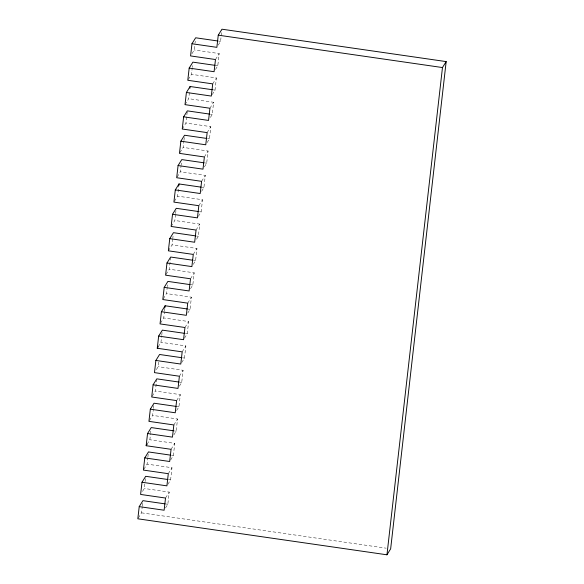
<?xml version="1.0" encoding="UTF-8"?>
<svg xmlns="http://www.w3.org/2000/svg" width="584" height="584" viewBox="0 0 584 584"><rect width="100%" height="100%" fill="white"/><g stroke="black" fill="none" stroke-linecap="round" stroke-linejoin="round"><path stroke-width="0.44" stroke-dasharray="2.92 2.19" d="M138.291 518.059L141.532 512.84L142.226 506.751M142.321 505.883L142.62 503.269M142.459 491.465L144.306 488.479L145 482.391M145.102 481.523L145.693 476.303M143.846 469.332L147.08 464.119L147.774 458.031M147.876 457.155L148.467 451.936M147.08 444.227L149.854 439.759L150.555 433.664M150.65 432.795L150.847 431.058M149.394 420.611L152.636 415.392L153.329 409.304M153.424 408.435L153.921 404.084M152.176 396.251L155.41 391.032L156.695 379.724M156.337 369.65L158.184 366.672L158.877 360.576M158.184 346.779L160.958 342.312L161.651 336.216M161.753 335.347L162.345 330.128M160.498 323.164L163.739 317.944L164.433 311.856M164.527 310.987L164.929 307.505M163.279 298.804L166.513 293.584L167.207 287.496M167.301 286.62L167.506 284.882M166.053 274.436L169.287 269.224L170.579 257.909M168.367 250.821L172.061 244.857L172.755 238.768M172.857 237.9L173.054 236.162M171.141 226.461L174.842 220.496L175.536 214.408M175.631 213.54L176.229 208.313M174.375 201.349L177.616 196.136L178.806 185.697M177.156 176.988L180.39 171.776L181.084 165.681M181.186 164.812L181.383 163.075M179.93 152.628L183.164 147.409L183.858 141.321M183.96 140.452L184.456 136.101M182.244 129.013L185.938 123.049L187.23 111.741M185.018 104.645L188.72 98.689L189.413 92.593M188.26 79.541L191.494 74.321L192.187 68.233M192.289 67.364L192.486 65.627M191.961 53.691L194.268 49.961L194.961 43.873M195.063 43.004L195.26 41.26M165.52 507.985L167.834 504.262L169.221 492.078L144.306 488.479M167.834 484.37L170.608 479.902L171.995 467.718L147.08 464.119M170.608 460.009L173.382 455.535L174.769 443.358L149.854 439.759M173.85 434.897L176.156 431.174L177.543 418.991L152.636 415.392M176.623 410.537L178.93 406.814L180.325 394.631L155.41 391.032M179.398 386.177L181.712 382.454L183.099 370.271L158.184 366.672M181.712 362.562L184.486 358.087L185.873 345.911L160.958 342.312M184.486 338.194L187.26 333.727L188.647 321.543L163.739 317.944M187.727 313.09L190.034 309.367L191.428 297.183L166.513 293.584M190.501 288.73L192.815 284.999L194.202 272.823L169.287 269.224M193.275 264.369L195.589 260.639L196.976 248.463L172.061 244.857M196.516 239.257L198.363 236.279L199.75 224.095L174.842 220.496M198.363 216.387L201.137 211.919L202.524 199.735L177.616 196.136M201.604 191.282L203.918 187.552L205.305 175.375L180.39 171.776M204.378 166.915L206.692 163.191L208.079 151.008L183.164 147.409M207.152 142.554L209.466 138.831L210.853 126.648L185.938 123.049M210.393 117.45L212.24 114.464L213.627 102.288L188.72 98.689M212.24 94.579L215.014 90.104L216.408 77.927L191.494 74.321M215.481 69.467L217.796 65.744L219.183 53.56L194.268 49.961M218.255 45.107L220.569 41.384L221.862 30.069M215.481 59.524L219.183 53.56M212.707 83.884L216.408 77.927M209.933 108.244L213.627 102.288M207.152 132.612L210.853 126.648M204.378 156.972L208.079 151.008M201.604 181.332L205.305 175.375M198.83 205.699L202.524 199.735M196.056 230.059L199.75 224.095M193.275 254.42L196.976 248.463M190.501 278.78L194.202 272.823M187.727 303.147L191.428 297.183M184.953 327.507L188.647 321.543M182.172 351.867L185.873 345.911M179.398 376.235L183.099 370.271M176.623 400.595L180.325 394.631M173.85 424.955L177.543 418.991M171.068 449.315L174.769 443.358M168.294 473.682L171.995 467.718M165.52 498.042L169.221 492.078M218.788 41.121L220.569 41.384M216.014 65.488L217.796 65.744M213.24 89.848L215.014 90.104M210.466 114.208L212.24 114.464M207.685 138.576L209.466 138.831M204.911 162.936L206.692 163.191M202.137 187.296L203.918 187.552M199.363 211.656L201.137 211.919M196.582 236.024L198.363 236.279M193.808 260.384L195.589 260.639M191.034 284.744L192.815 284.999M188.26 309.104L190.034 309.367M185.478 333.471L187.26 333.727M182.704 357.831L184.486 358.087M179.93 382.191L181.712 382.454M177.156 406.559L178.93 406.814M174.375 430.919L176.156 431.174M171.601 455.279L173.382 455.535M168.827 479.639L170.608 479.902M166.053 504.007L167.834 504.262M141.532 512.84L386.141 548.186"/><path stroke-width="0.88" d="M139.218 506.62L137.831 518.804L386.958 554.8L390.652 548.836L446.169 61.597L221.957 29.2L218.255 35.164L216.868 47.34L191.961 43.742L190.574 55.925L215.481 59.524L214.094 71.708L189.179 68.102L187.792 80.285L212.707 83.884L211.32 96.068L186.405 92.469L185.018 104.645L209.933 108.244L208.546 120.428L183.632 116.829L182.244 129.013L207.152 132.612L205.765 144.788L180.857 141.189L179.47 153.373L204.378 156.972L202.991 169.156L178.076 165.557L176.689 177.733L201.604 181.332L200.217 193.516L175.302 189.917L173.915 202.101L198.83 205.699L197.443 217.876L172.528 214.277L171.141 226.461L196.056 230.059L194.662 242.243L169.754 238.637L168.367 250.821L193.275 254.42L191.888 266.603L166.98 263.004L165.586 275.181L190.501 278.78L189.114 290.963L164.199 287.364L162.812 299.548L187.727 303.147L186.34 315.323L161.425 311.725L160.038 323.908L184.953 327.507L183.558 339.691L158.651 336.092L157.264 348.268L182.172 351.867L180.785 364.051L155.877 360.452L154.483 372.628L179.398 376.235L178.01 388.411L153.096 384.812L151.709 396.996L176.623 400.595L175.237 412.771L150.322 409.172L148.935 421.356L173.85 424.955L172.463 437.139L147.548 433.54L146.161 445.716L171.068 449.315L169.681 461.499L144.774 457.9L143.387 470.084L168.294 473.682L166.907 485.859L141.992 482.26L140.605 494.444L165.52 498.042L164.133 510.226L139.218 506.62L142.919 500.663L165.162 503.875M164.929 307.505L165.126 305.768L187.369 308.98M178.806 185.697L179.003 183.953L201.246 187.165M189.909 88.242L190.107 86.505L212.35 89.717M386.958 554.8L442.468 67.554L446.169 61.597M191.961 43.742L195.655 37.785L217.898 40.997M189.179 68.102L192.881 62.145L215.124 65.357M186.405 92.469L190.107 86.505M183.632 116.829L187.333 110.865L209.576 114.084M180.857 141.189L184.551 135.232L206.794 138.445M178.076 165.557L181.777 159.593L204.02 162.805M175.302 189.917L179.003 183.953M172.528 214.277L176.229 208.313L198.472 211.532M169.754 238.637L173.448 232.68L195.691 235.892M166.98 263.004L170.674 257.04L192.917 260.252M164.199 287.364L167.9 281.4L190.143 284.62M161.425 311.725L165.126 305.768M158.651 336.092L162.345 330.128L184.595 333.34M157.264 348.268L158.184 346.779M155.877 360.452L159.571 354.488L181.814 357.7M153.096 384.812L156.797 378.848L179.04 382.067M150.322 409.172L154.023 403.216L176.266 406.428M147.548 433.54L151.249 427.576L173.492 430.788M146.161 445.716L147.08 444.227M144.774 457.9L148.467 451.936L170.71 455.155M141.992 482.26L145.693 476.303L167.936 479.515M218.255 35.164L442.468 67.554"/></g></svg>
